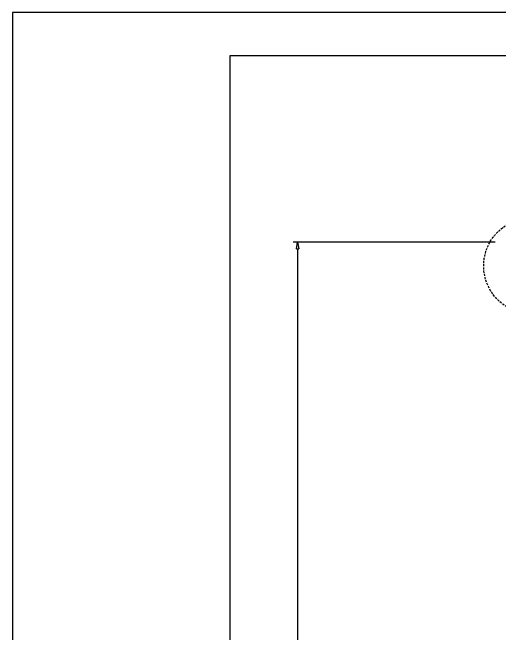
# Model space of a CAD drawing. Header units: metres. Extents: x -50 to 791, y -689 to 584.
# Drawn here: x -50 to 62, y 441.3 to 584 of the extents above; entities that cross this region are included whole.
import ezdxf

# ---------------------------------------------------------------- set-up
doc = ezdxf.new("R2010")
doc.units = ezdxf.units.M
doc.header["$MEASUREMENT"] = 0
doc.linetypes.add('DASHED', pattern=[0.75, 0.5, -0.25])

# ---------------------------------------------------------------- blocks, each defined once
blk = doc.blocks.new('_ClosedBlank')
at = {"color": 0, "linetype": 'ByBlock', "lineweight": -2}
for p, q in [((-1, 0.167), (0, 0)), ((-1, 0.167), (-1, -0.167)), ((0, 0), (-1, -0.167))]:
    blk.add_line(p, q, dxfattribs=at)

msp = doc.modelspace()

# ---------------------------------------------------------------- linework, layer by layer
at = {"color": 1}
msp.add_line((60.991508, 531.223887), (14.542566, 531.223887), dxfattribs=at)
at = {"color": 2}
msp.add_line((15.557566, 529.723887), (15.557566, 393.253887), dxfattribs=at)
msp.add_lwpolyline([(-50, -10), (791, -10), (791, 584), (-50, 584)], close=True, dxfattribs=at)
at = {"color": 6}
msp.add_lwpolyline([(0, 0), (781, 0), (781, 574), (0, 574)], close=True, dxfattribs=at)
at = {"color": 3, "linetype": 'DASHED'}
msp.add_circle((69.353901, 525.779387), 11.012138, dxfattribs=at)

# ---------------------------------------------------------------- block references
at = {"color": 2, "xscale": 1.5, "yscale": 1.5, "zscale": 1.5, "rotation": 90}
msp.add_blockref('_ClosedBlank', (15.557566, 531.223887), dxfattribs=at)

doc.saveas('drawing.dxf')
